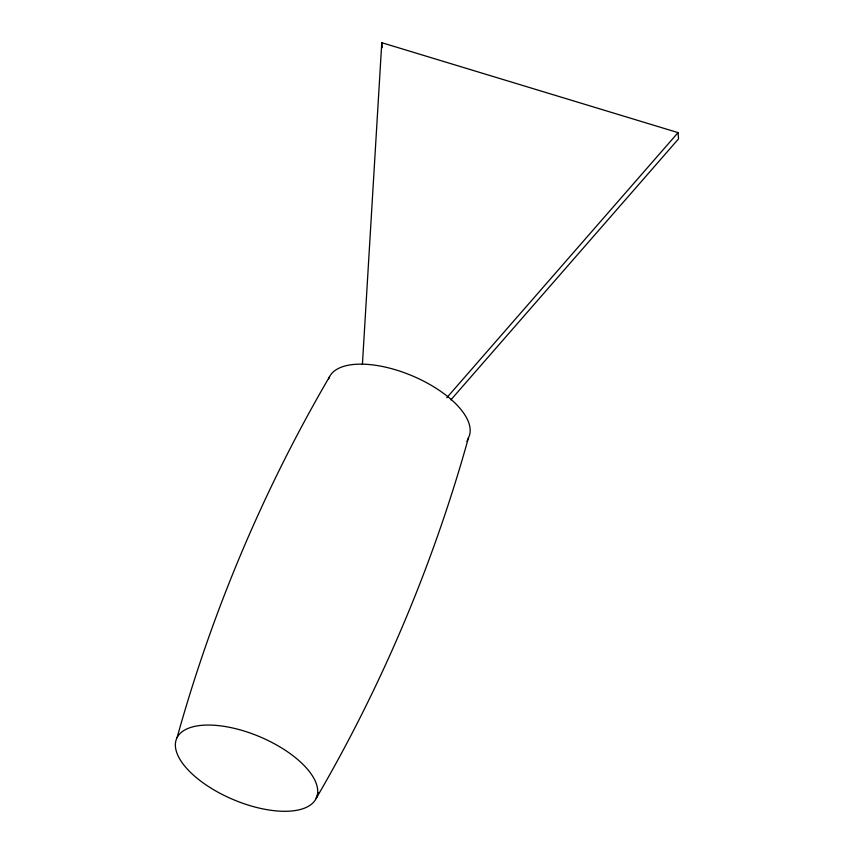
<?xml version="1.0" encoding="UTF-8"?>
<svg xmlns="http://www.w3.org/2000/svg" width="854" height="854" viewBox="0 0 854 854"><rect width="100%" height="100%" fill="white"/><g stroke="black" fill="none" stroke-linecap="round" stroke-linejoin="round"><path stroke-width="1.28" d="M362.406 364.498L381.781 42.7L678.055 132.626L678.556 138.85L450.848 399.896M177.077 737.664C212.155 611.496 263.48 489.833 329.537 376.742M328.576 379.101A75.91 34.107 22.9 0 1 411.863 375.664A75.91 34.107 22.9 0 1 468.483 437.76C433.394 563.939 382.069 685.602 316.012 798.682A75.91 34.107 22.9 0 1 198.416 779.318A75.91 34.107 22.9 0 1 225.2 726.53A75.91 34.107 22.9 0 1 316.012 798.682L318.606 792.544M466.924 441.443L468.483 437.76M446.834 397.686L678.055 132.626M381.781 42.7L382.186 47.675"/></g></svg>
